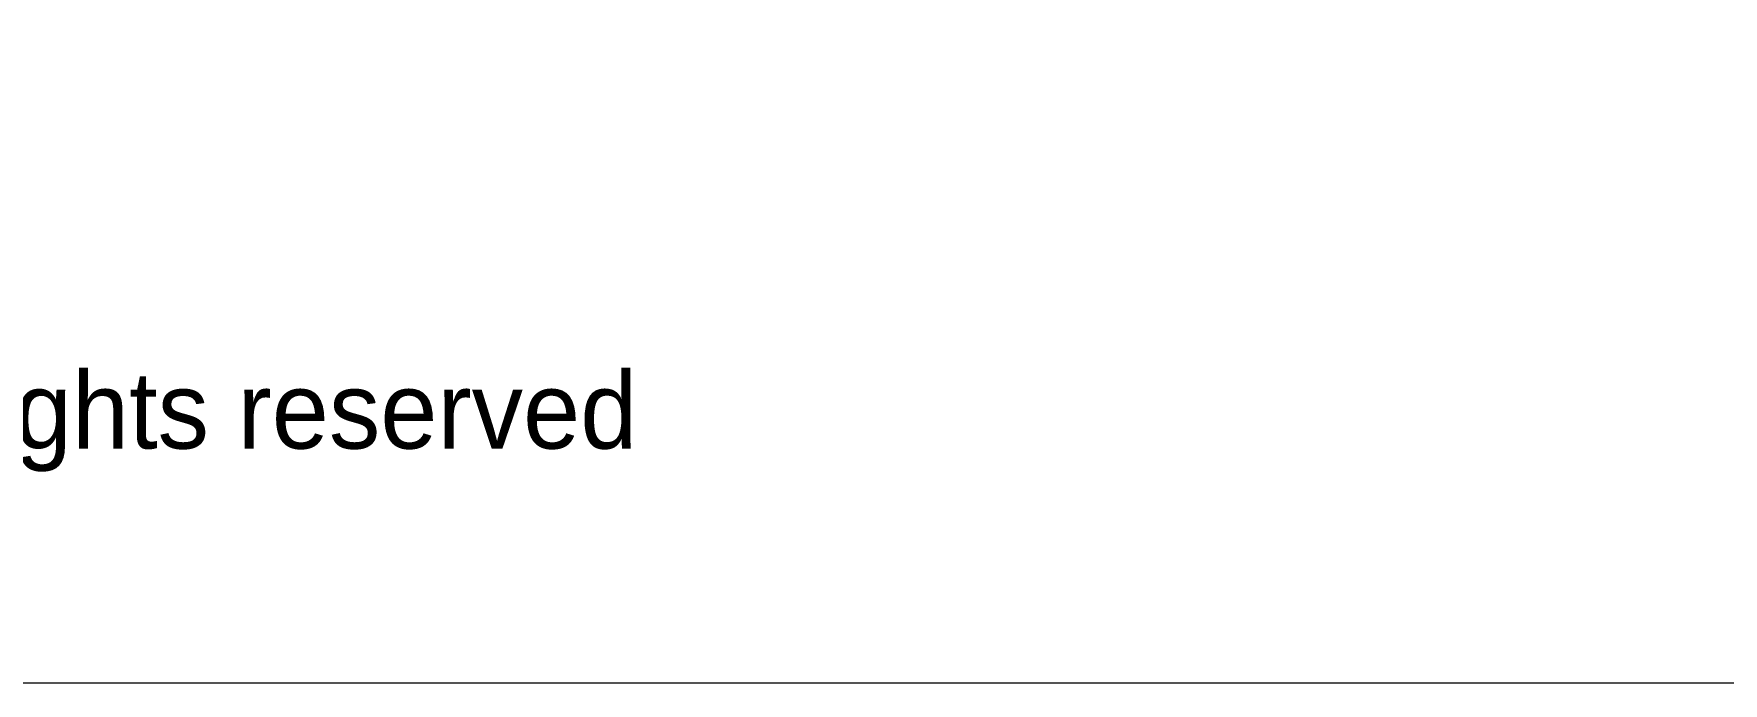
# Model space of a CAD drawing. Header units: millimetres. Extents: x -576 to 4430, y -1196 to 2690.
# Drawn here: x 2146.53 to 2185, y -786 to -771.22 of the extents above; entities that cross this region are included whole.
import ezdxf

# ---------------------------------------------------------------- set-up
doc = ezdxf.new("R2010")
doc.units = ezdxf.units.MM
doc.header["$LTSCALE"] = 0.25
doc.header["$MEASUREMENT"] = 0
doc.layers.get('0').update_dxf_attribs({"lineweight": 5})
doc.layers.add('01_Text', color=40, linetype='Continuous', lineweight=25)
doc.layers.add('02_Block Frame', color=7, linetype='Continuous', lineweight=5, true_color=0xe2001a, plot=False)
doc.styles.add('Aluk Text', font='GOTHIC.TTF')

# ---------------------------------------------------------------- blocks, each defined once
blk = doc.blocks.new('A$C14581')
at = {"layer": '01_Text', "insert": (0, -0.1880368323081711), "char_height": 2, "attachment_point": 7, "style": 'Aluk Text'}
blk.add_mtext_dynamic_manual_height_columns('{\\fPoppins|b0|i0|c0|p2;\\H0.875x;©  2025 AluK S.A. All rights reserved}', width=51.33510781182122, gutter_width=204.2465904131937, heights=[0], dxfattribs=at)
blk = doc.blocks.new('PAGE dispari')
at = {"layer": '02_Block Frame'}
blk.add_lwpolyline([(0, 0), (0, 297), (210, 297), (210, 0)], close=True, dxfattribs=at)
at = {"layer": '01_Text'}
blk.add_blockref('A$C14581', (42, 5), dxfattribs=at)

msp = doc.modelspace()

# ---------------------------------------------------------------- block references
msp.add_blockref('PAGE dispari', (2079.999999999999, -785.9999999999991))

doc.saveas('drawing.dxf')
